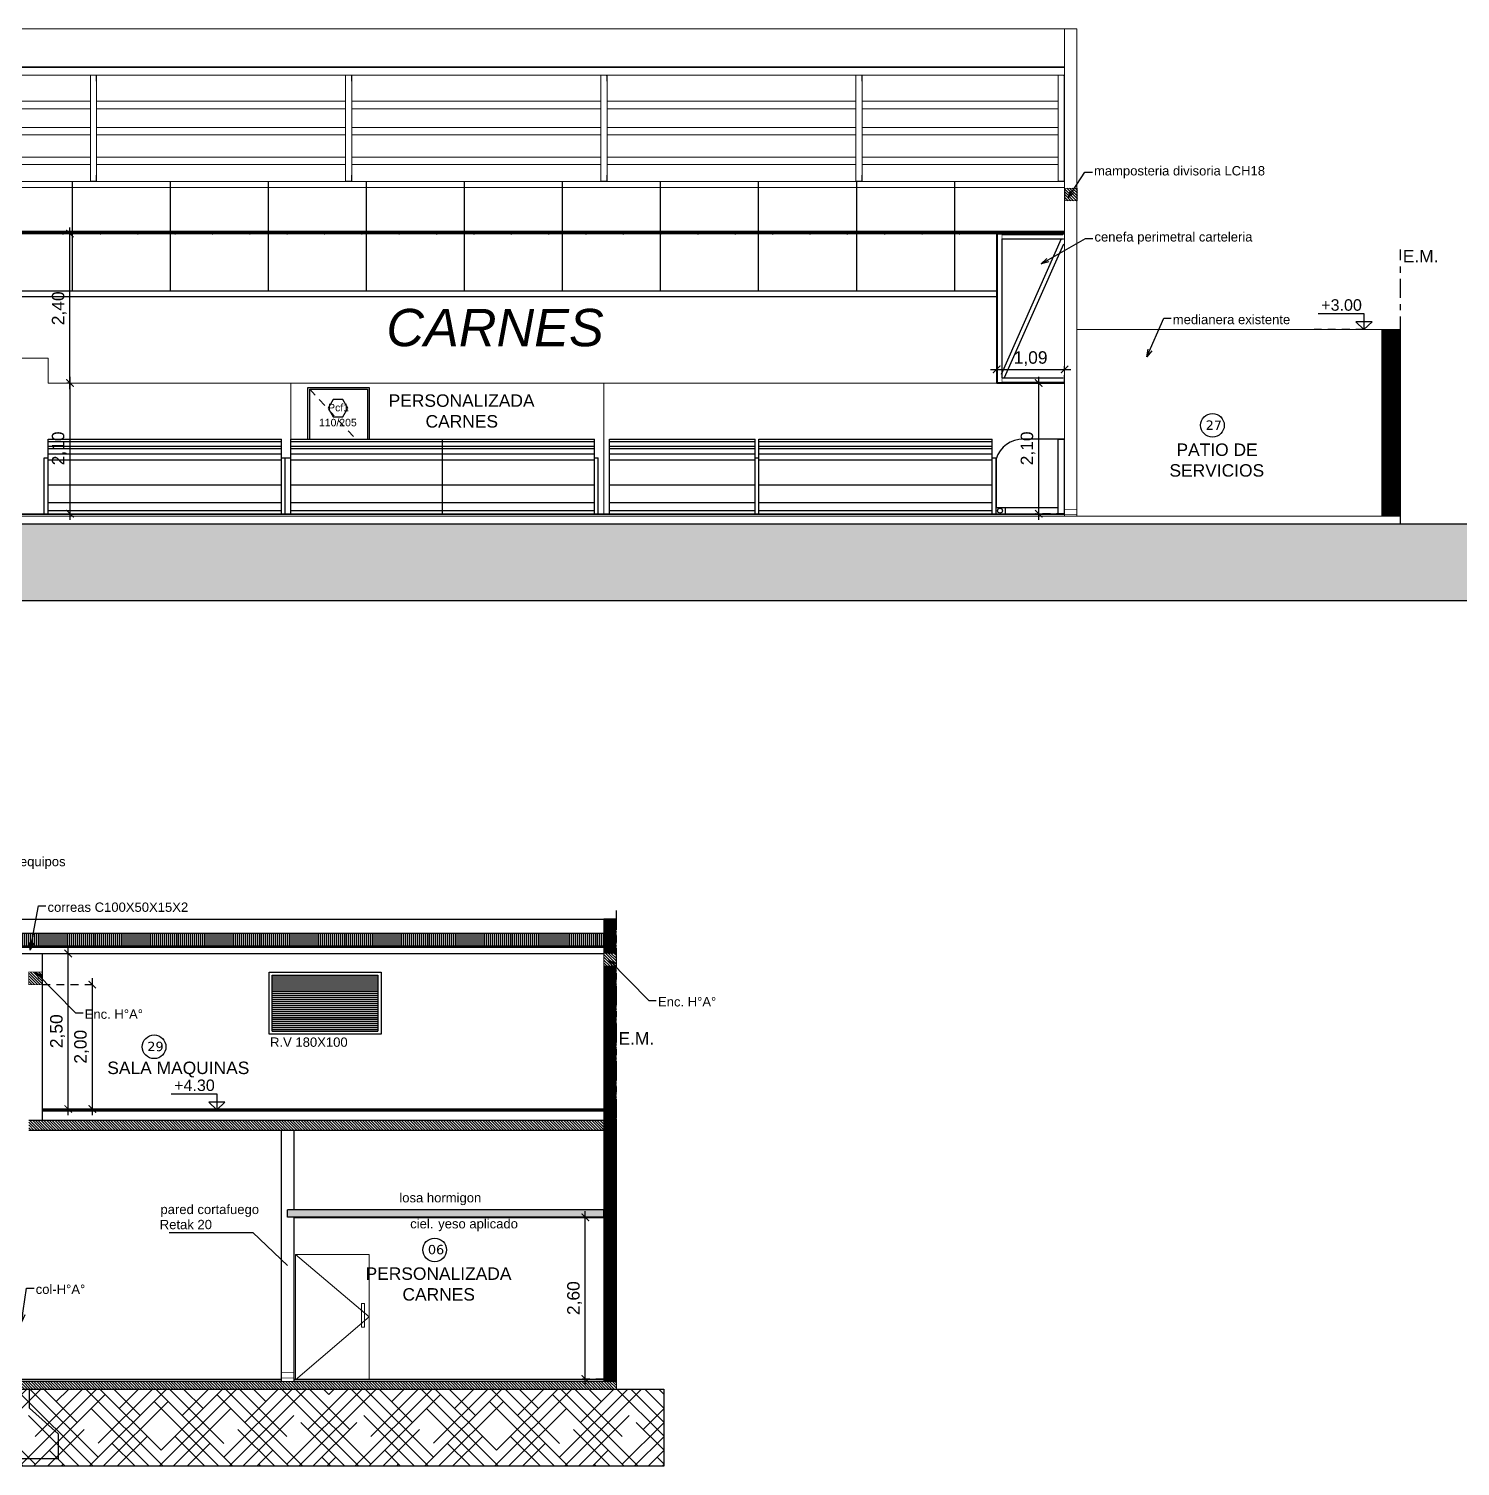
# Model space of a CAD drawing. Header units: metres. Extents: x 1093 to 1459, y -137 to 62.
# Drawn here: x 1286.58 to 1309.58, y -119.02 to -95.92 of the extents above; entities that cross this region are included whole.
import ezdxf

# ---------------------------------------------------------------- set-up
doc = ezdxf.new("R2010")
doc.units = ezdxf.units.M
doc.header["$LTSCALE"] = 0.508
doc.header["$PDMODE"] = 1
doc.header["$PDSIZE"] = -2
for name, pattern in [('ACAD_ISO10W100', [18, 12, -3, 0, -3]), ('DASHED2', [0.375, 0.25, -0.125]), ('HIDDEN', [0.375, 0.25, -0.125]), ('HIDDEN2', [0.1875, 0.125, -0.0625])]:
    doc.linetypes.add(name, pattern=pattern)
doc.layers.get('0').update_dxf_attribs({"color": 9})
doc.layers.get('Defpoints').update_dxf_attribs({"color": 9})
for name, color, linetype in [('1-EJES', 9, 'ACAD_ISO10W100'), ('2-Desig-Carp', 9, 'Continuous'), ('2-texto', 9, 'Continuous'), ('3-camara', 9, 'Continuous'), ('3-muros', 9, 'Continuous'), ('3-tabiques', 9, 'Continuous'), ('3-VISTA', 9, 'Continuous'), ('4-carpinterias', 9, 'Continuous'), ('7-artef', 9, 'Continuous'), ('7-equipamiento', 9, 'Continuous'), ('8-cotas-100', 9, 'Continuous'), ('9-Hatch', 9, 'Continuous'), ('9-Hatch existente', 9, 'Continuous'), ('arq 0.09', 9, 'Continuous'), ('arq carpinterias', 9, 'Continuous'), ('Estructura', 9, 'HIDDEN2'), ('estructura metlaica', 9, 'Continuous'), ('Iluminacion', 9, 'Continuous')]:
    doc.layers.add(name, color=color, linetype=linetype)
doc.styles.add('swiss', font='swissel.ttf')
doc.dimstyles.new('dim-100', dxfattribs={"dimtxt": 0.2, "dimasz": 0.12, "dimexe": 0.05, "dimexo": 0, "dimgap": 0.05, "dimtad": 1, "dimzin": 4, "dimtxsty": 'swiss', "dimblk": 'ARCHTICK', "dimcen": 0.5, "dimdle": 0.1, "dimclrd": 256, "dimclre": 252, "dimclrt": 256, "dimadec": 0, "dimazin": 0, "dimtfac": 1, "dimtix": 1, "dimtmove": 2, "dimatfit": 3, "dimldrblk": 'OPEN30', "dimfxl": 0.05, "dimtolj": 1, "dimtzin": 0, "dimarcsym": 0})

# ---------------------------------------------------------------- blocks, each defined once
blk = doc.blocks.new('*U233')
at = {"layer": '3-tabiques', "color": 3}
blk.add_lwpolyline([(-0.002, 0.019), (0.002, 0.019), (0.002, 0.011), (-0.002, 0.011)], close=True, dxfattribs=at)
for points in [[(0, -0.019), (0, 0.011)], [(-0.007, -0.019), (-0.007, -0.018), (-0.004, -0.018)], [(-0.007, -0.019), (0.007, -0.019)], [(0.007, -0.019), (0.007, -0.018), (0.004, -0.018)]]:
    blk.add_lwpolyline(points, dxfattribs=at)
blk = doc.blocks.new('_ARCHTICK')
at = {"color": 0, "linetype": 'ByBlock', "const_width": 0.15}
blk.add_lwpolyline([(-0.5, -0.5), (0.5, 0.5)], dxfattribs=at)
blk = doc.blocks.new('_Open30')
at = {"color": 0, "linetype": 'ByBlock', "lineweight": -2}
for p, q in [((-1, 0.27), (0, 0)), ((0, 0), (-1, -0.27)), ((0, 0), (-1, 0))]:
    blk.add_line(p, q, dxfattribs=at)
blk = doc.blocks.new('*D480')
at = {"layer": '8-cotas-100', "color": 252, "linetype": 'HIDDEN', "lineweight": -2, "transparency": 16777216}
for p, q in [((1286.804, -110.782), (1287.268, -110.782)), ((1286.804, -113.282), (1287.268, -113.282))]:
    blk.add_line(p, q, dxfattribs=at)
at = {"layer": '8-cotas-100', "lineweight": -2, "transparency": 16777216}
blk.add_line((1287.218, -113.382), (1287.218, -110.682), dxfattribs=at)
at = {"layer": 'Defpoints', "color": 0, "transparency": 16777216}
for p in [(1286.804, -110.782), (1287.218, -110.782), (1286.804, -113.282)]:
    blk.add_point(p, dxfattribs=at)
at = {"layer": '8-cotas-100', "lineweight": -2, "transparency": 16777216, "xscale": 0.12, "yscale": 0.12, "zscale": 0.12}
for p, rotation in [((1287.218, -110.782), 90), ((1287.218, -113.282), 270)]:
    blk.add_blockref('_ARCHTICK', p, dxfattribs=dict(at, rotation=rotation))
at = {"layer": '8-cotas-100', "transparency": 16777216, "insert": (1287.046, -112.032), "char_height": 0.2, "attachment_point": 5, "rotation": 90, "style": 'swiss'}
blk.add_mtext('\\A1;2,50', dxfattribs=at)
blk = doc.blocks.new('*D505')
at = {"layer": '8-cotas-100', "color": 252, "linetype": 'HIDDEN', "lineweight": -2, "transparency": 16777216}
for p, q in [((1286.802, -111.282), (1287.655, -111.282)), ((1286.804, -113.282), (1287.655, -113.282))]:
    blk.add_line(p, q, dxfattribs=at)
at = {"layer": '8-cotas-100', "lineweight": -2, "transparency": 16777216}
blk.add_line((1287.605, -111.182), (1287.605, -113.382), dxfattribs=at)
at = {"layer": 'Defpoints', "color": 0, "transparency": 16777216}
for p in [(1286.802, -111.282), (1286.804, -113.282), (1287.605, -113.282)]:
    blk.add_point(p, dxfattribs=at)
at = {"layer": '8-cotas-100', "lineweight": -2, "transparency": 16777216, "xscale": 0.12, "yscale": 0.12, "zscale": 0.12}
for p, rotation in [((1287.605, -111.282), 90), ((1287.605, -113.282), 270)]:
    blk.add_blockref('_ARCHTICK', p, dxfattribs=dict(at, rotation=rotation))
at = {"layer": '8-cotas-100', "transparency": 16777216, "insert": (1287.433, -112.282), "char_height": 0.2, "attachment_point": 5, "rotation": 90, "style": 'swiss'}
blk.add_mtext('\\A1;2,00', dxfattribs=at)
blk = doc.blocks.new('*D556')
at = {"layer": '8-cotas-100', "color": 252, "linetype": 'HIDDEN', "lineweight": -2, "transparency": 16777216}
for p, q in [((1295.824, -115.022), (1295.475, -115.022)), ((1295.824, -117.622), (1295.475, -117.622))]:
    blk.add_line(p, q, dxfattribs=at)
at = {"layer": '8-cotas-100', "lineweight": -2, "transparency": 16777216}
blk.add_line((1295.525, -117.722), (1295.525, -114.922), dxfattribs=at)
at = {"layer": 'Defpoints', "color": 0, "transparency": 16777216}
for p in [(1295.525, -115.022), (1295.824, -115.022), (1295.824, -117.622)]:
    blk.add_point(p, dxfattribs=at)
at = {"layer": '8-cotas-100', "lineweight": -2, "transparency": 16777216, "xscale": 0.12, "yscale": 0.12, "zscale": 0.12}
for p, rotation in [((1295.525, -115.022), 90), ((1295.525, -117.622), 270)]:
    blk.add_blockref('_ARCHTICK', p, dxfattribs=dict(at, rotation=rotation))
at = {"layer": '8-cotas-100', "transparency": 16777216, "insert": (1295.353, -116.322), "char_height": 0.2, "attachment_point": 5, "rotation": 90, "style": 'swiss'}
blk.add_mtext('\\A1;2,60', dxfattribs=at)
blk = doc.blocks.new('*D575')
at = {"layer": '8-cotas-100', "color": 252, "linetype": 'HIDDEN', "lineweight": -2, "transparency": 16777216}
for p, q in [((1287.246, -101.616), (1287.196, -101.616)), ((1286.894, -103.716), (1287.296, -103.716))]:
    blk.add_line(p, q, dxfattribs=at)
at = {"layer": '8-cotas-100', "lineweight": -2, "transparency": 16777216}
blk.add_line((1287.246, -101.516), (1287.246, -103.816), dxfattribs=at)
at = {"layer": 'Defpoints', "color": 0, "transparency": 16777216}
for p in [(1287.246, -101.616), (1286.894, -103.716), (1287.246, -103.716)]:
    blk.add_point(p, dxfattribs=at)
at = {"layer": '8-cotas-100', "lineweight": -2, "transparency": 16777216, "xscale": 0.12, "yscale": 0.12, "zscale": 0.12}
for p, rotation in [((1287.246, -101.616), 90), ((1287.246, -103.716), 270)]:
    blk.add_blockref('_ARCHTICK', p, dxfattribs=dict(at, rotation=rotation))
at = {"layer": '8-cotas-100', "transparency": 16777216, "insert": (1287.074, -102.666), "char_height": 0.2, "attachment_point": 5, "rotation": 90, "style": 'swiss'}
blk.add_mtext('\\A1;2,10', dxfattribs=at)
blk = doc.blocks.new('*D577')
at = {"layer": '8-cotas-100', "color": 252, "linetype": 'HIDDEN', "lineweight": -2, "transparency": 16777216}
for p, q in [((1287.246, -99.214), (1287.196, -99.214)), ((1287.246, -101.616), (1287.196, -101.616))]:
    blk.add_line(p, q, dxfattribs=at)
at = {"layer": '8-cotas-100', "lineweight": -2, "transparency": 16777216}
blk.add_line((1287.246, -101.716), (1287.246, -99.114), dxfattribs=at)
at = {"layer": 'Defpoints', "color": 0, "transparency": 16777216}
for p in [(1287.246, -99.214), (1287.246, -99.214), (1287.246, -101.616)]:
    blk.add_point(p, dxfattribs=at)
at = {"layer": '8-cotas-100', "lineweight": -2, "transparency": 16777216, "xscale": 0.12, "yscale": 0.12, "zscale": 0.12}
for p, rotation in [((1287.246, -99.214), 90), ((1287.246, -101.616), 270)]:
    blk.add_blockref('_ARCHTICK', p, dxfattribs=dict(at, rotation=rotation))
at = {"layer": '8-cotas-100', "transparency": 16777216, "insert": (1287.074, -100.415), "char_height": 0.2, "attachment_point": 5, "rotation": 90, "style": 'swiss'}
blk.add_mtext('\\A1;2,40', dxfattribs=at)
blk = doc.blocks.new('*D578')
at = {"layer": '8-cotas-100', "color": 252, "linetype": 'HIDDEN', "lineweight": -2, "transparency": 16777216}
for p, q in [((1303.224, -101.616), (1302.76, -101.616)), ((1303.224, -103.716), (1302.76, -103.716))]:
    blk.add_line(p, q, dxfattribs=at)
at = {"layer": '8-cotas-100', "lineweight": -2, "transparency": 16777216}
blk.add_line((1302.81, -103.816), (1302.81, -101.516), dxfattribs=at)
at = {"layer": 'Defpoints', "color": 0, "transparency": 16777216}
for p in [(1302.81, -101.616), (1303.224, -101.616), (1303.224, -103.716)]:
    blk.add_point(p, dxfattribs=at)
at = {"layer": '8-cotas-100', "lineweight": -2, "transparency": 16777216, "xscale": 0.12, "yscale": 0.12, "zscale": 0.12}
for p, rotation in [((1302.81, -101.616), 90), ((1302.81, -103.716), 270)]:
    blk.add_blockref('_ARCHTICK', p, dxfattribs=dict(at, rotation=rotation))
at = {"layer": '8-cotas-100', "transparency": 16777216, "insert": (1302.638, -102.666), "char_height": 0.2, "attachment_point": 5, "rotation": 90, "style": 'swiss'}
blk.add_mtext('\\A1;2,10', dxfattribs=at)
blk = doc.blocks.new('*D579')
at = {"layer": '8-cotas-100', "lineweight": -2, "transparency": 16777216}
blk.add_line((1302.035, -101.396), (1303.324, -101.396), dxfattribs=at)
at = {"layer": '8-cotas-100', "color": 252, "linetype": 'HIDDEN', "lineweight": -2, "transparency": 16777216}
for p, q in [((1302.135, -101.616), (1302.135, -101.346)), ((1303.224, -101.616), (1303.224, -101.346))]:
    blk.add_line(p, q, dxfattribs=at)
at = {"layer": 'Defpoints', "color": 0, "transparency": 16777216}
for p in [(1303.224, -101.396), (1302.135, -101.616), (1303.224, -101.616)]:
    blk.add_point(p, dxfattribs=at)
at = {"layer": '8-cotas-100', "lineweight": -2, "transparency": 16777216, "xscale": 0.12, "yscale": 0.12, "zscale": 0.12, "rotation": 180}
blk.add_blockref('_ARCHTICK', (1302.135, -101.396), dxfattribs=at)
at = {"layer": '8-cotas-100', "lineweight": -2, "transparency": 16777216, "xscale": 0.12, "yscale": 0.12, "zscale": 0.12}
blk.add_blockref('_ARCHTICK', (1303.224, -101.396), dxfattribs=at)
at = {"layer": '8-cotas-100', "transparency": 16777216, "insert": (1302.679, -101.224), "char_height": 0.2, "attachment_point": 5, "style": 'swiss'}
blk.add_mtext('\\A1;1,09', dxfattribs=at)

msp = doc.modelspace()

# ---------------------------------------------------------------- hatches: boundary and pattern name
at = {"layer": '9-Hatch', "linetype": 'Continuous', "lineweight": 0}
h = msp.add_hatch(dxfattribs=at)
h.set_pattern_fill('ANSI31', color=256, scale=0.01, angle=-90)
h.set_pattern_definition([(315, (37.43307, -41.896056), (0.0224506403, 0.0224506403), [])])
h.paths.add_polyline_path([(1303.43, -98.486), (1303.232, -98.486), (1303.232, -98.686), (1303.43, -98.686)])
at = {"layer": '9-Hatch'}
h = msp.add_hatch(dxfattribs=at)
h.set_pattern_fill('HOUND', color=256, scale=0.1, angle=45)
h.set_pattern_definition([(45, (92.53986, -43.1734), (0.336759605, 0.561266008), [2.54, -1.27]), (135, (92.53986, -43.1734), (0.336759605, -0.561266008), [2.54, -1.27])])
h.paths.add_polyline_path([(1312.952, -105.118), (1312.952, -103.876), (1255.835, -103.876), (1255.835, -105.118)])
h = msp.add_hatch(dxfattribs=at)
h.set_pattern_fill('ANSI31', color=256, scale=0.01, angle=45)
h.set_pattern_definition([(90, (1290.643613, -110.66158), (-0.03175, 0), [])])
h.paths.add_polyline_path([(1295.824, -110.463), (1282.208, -110.463), (1282.208, -110.662), (1295.824, -110.662)])
at = {"layer": '9-Hatch', "linetype": 'Continuous', "lineweight": 0}
h = msp.add_hatch(dxfattribs=at)
h.set_pattern_fill('ANSI31', color=256, scale=0.01, angle=-90)
h.set_pattern_definition([(315, (30.02679, -54.191914), (0.0224506403, 0.0224506403), [])])
h.paths.add_polyline_path([(1296.024, -110.782), (1295.825, -110.782), (1295.825, -110.982), (1296.024, -110.982)])
h = msp.add_hatch(dxfattribs=at)
h.set_pattern_fill('ANSI31', color=256, scale=0.01, angle=-90)
h.set_pattern_definition([(315, (20.786795, -54.491914), (0.0224506403, 0.0224506403), [])])
h.paths.add_polyline_path([(1286.802, -111.082), (1286.585, -111.082), (1286.585, -111.282), (1286.802, -111.282)])
at = {"layer": '9-Hatch'}
h = msp.add_hatch(dxfattribs=at)
h.set_pattern_fill('LINE', color=256, scale=0.01)
h.set_pattern_definition([(0, (1292.193608, -112.031563), (0, 0.03175), [])])
h.paths.add_polyline_path([(1292.194, -111.132), (1290.494, -111.132), (1290.494, -112.032), (1292.194, -112.032)])
h = msp.add_hatch(dxfattribs=at)
h.set_pattern_fill('ANSI31', color=256, scale=0.01, angle=-90)
h.paths.add_polyline_path([(1295.824, -113.462), (1286.584, -113.462), (1286.584, -113.622), (1295.824, -113.622)])
h.paths.add_polyline_path([(1283.408, -113.462), (1258.774, -113.462), (1258.774, -113.622), (1283.408, -113.622)])
h = msp.add_hatch(dxfattribs=at)
h.set_pattern_fill('AR-CONC', color=256, scale=0.001)
h.set_pattern_definition([(50, (259.04846, 0), (0.18218467, -0.015939086), [0.01905, -0.20955]), (355, (259.04846, 0), (-0.03524342, 0.191056845), [0.01524, -0.167640584]), (100.451445, (259.06364, -0.00133), (0.146941247, 0.175117752), [0.01619001, -0.178090245]), (46.1842, (259.04846, 0.0508), (0.27107904, -0.04204233), [0.028575, -0.314325]), (96.635558, (259.07104, 0.0473), (0.237404134, 0.247426125), [0.02428502, -0.26713561]), (351.18415, (259.04846, 0.0508), (0.237404134, 0.247426125), [0.02285997, -0.25145973]), (21, (259.07386, 0.0381), (0.151614391, -0.102265198), [0.01905, -0.20955]), (326, (259.07386, 0.0381), (0.06180203, 0.184187966), [0.01524, -0.16764]), (71.451445, (259.08649, 0.02958), (0.21341642, 0.08192277), [0.01619001, -0.178089938]), (37.5, (259.048455, 0), (0.0030886033, 0.084555039), [0, -0.165608, 0, -0.17018, 0, -0.168275]), (7.5, (259.048455, 0), (0.0668196625, 0.100180575), [0, -0.097028, 0, -0.161798, 0, -0.064135]), (327.5, (258.99181, 0), (0.135590595, -0.005728744), [0, -0.0635, 0, -0.19812, 0, -0.26289]), (317.5, (258.96641, 0), (0.148129181, 0.025426491), [0, -0.08255, 0, -0.131572, 0, -0.18669])])
h.paths.add_polyline_path([(1295.824, -114.902), (1290.743, -114.902), (1290.743, -115.022), (1295.824, -115.022)])
h = msp.add_hatch(dxfattribs=at)
h.set_pattern_fill('HOUND', color=256, scale=0.1, angle=45)
h.set_pattern_definition([(45, (92.53986, -43.3334), (0.336759605, 0.561266008), [2.54, -1.27]), (135, (92.53986, -43.3334), (0.336759605, -0.561266008), [2.54, -1.27])])
h.paths.add_polyline_path([(1296.787, -119.023), (1296.787, -117.782), (1255.715, -117.782), (1255.715, -119.023)])
h = msp.add_hatch(dxfattribs=at)
h.set_pattern_fill('ANSI31', color=256, scale=0.01, angle=-90)
h.paths.add_polyline_path([(1296.024, -117.662), (1258.574, -117.662), (1258.574, -117.782), (1296.024, -117.782)])
h = msp.add_hatch(dxfattribs=at)
h.set_pattern_fill('ANGLE', color=256)
h.set_pattern_definition([(0, (0, 0), (0, 6.985), [5.08, -1.905]), (90, (0, 0), (-6.985, 4e-16), [5.08, -1.905])])
h.paths.add_polyline_path([(1290.642, -117.632), (1283.408, -117.632), (1283.408, -117.662), (1290.642, -117.662)])
at = {"layer": '9-Hatch existente', "linetype": 'Continuous', "lineweight": 0}
h = msp.add_hatch(dxfattribs=at)
h.set_pattern_fill('ANSI31', color=256, scale=0.005, angle=-90)
h.set_pattern_definition([(315, (200.439548, -41.082027), (0.01122532015, 0.01122532015), [])])
h.paths.add_polyline_path([(1308.624, -100.756), (1308.324, -100.756), (1308.324, -103.756), (1308.624, -103.756)])
h = msp.add_hatch(dxfattribs=at)
h.set_pattern_fill('ANSI31', color=256, scale=0.005, angle=-90)
h.set_pattern_definition([(315, (92.539863, -43.333397), (0.01122532015, 0.01122532015), [])])
h.paths.add_polyline_path([(1295.824, -110.782), (1296.024, -110.782), (1296.024, -110.232), (1295.824, -110.232)])
h.paths.add_polyline_path([(1296.024, -110.982), (1295.824, -110.982), (1295.824, -117.662), (1296.024, -117.662)])

# ---------------------------------------------------------------- linework, layer by layer
at = {"layer": '1-EJES', "linetype": 'ACAD_ISO10W100', "ltscale": 0.05}
for p, q in [((1308.624, -103.876), (1308.624, -99.468)), ((1296.024, -116.447), (1296.024, -110.043))]:
    msp.add_line(p, q, dxfattribs=at)
at = {"layer": '2-texto'}
for p, q in [((1308.164, -100.633), (1307.903, -100.633)), ((1289.736, -113.172), (1289.475, -113.172))]:
    msp.add_line(p, q, dxfattribs=at)
at = {"layer": '2-texto', "linetype": 'HIDDEN'}
msp.add_line((1308.033, -100.756), (1307.233, -100.756), dxfattribs=at)
at = {"layer": '2-texto'}
for points in [[(1307.3, -100.501), (1308.033, -100.501), (1308.033, -100.756)], [(1308.033, -100.756), (1307.903, -100.633)], [(1308.033, -100.756), (1308.164, -100.633)], [(1288.872, -113.04), (1289.605, -113.04), (1289.605, -113.295)], [(1289.605, -113.295), (1289.475, -113.172)], [(1289.605, -113.295), (1289.736, -113.172)]]:
    msp.add_lwpolyline(points, dxfattribs=at)
at = {"layer": '2-texto', "flags": 128}
msp.add_lwpolyline([(1288.839, -115.269), (1290.185, -115.269), (1290.739, -115.799)], dxfattribs=at)
at = {"layer": '2-texto'}
for centre in [(1305.6, -102.295), (1288.598, -112.283), (1293.105, -115.547)]:
    msp.add_circle(centre, 0.19, dxfattribs=at)
at = {"layer": '3-camara', "lineweight": 0}
for points in [[(1290.868, -117.622), (1290.868, -115.622), (1292.052, -115.622), (1292.052, -117.622)], [(1290.868, -115.622), (1292.052, -116.622), (1290.868, -117.632)], [(1291.93, -116.406), (1291.93, -116.786), (1291.979, -116.786), (1291.979, -116.406), (1291.93, -116.406)]]:
    msp.add_lwpolyline(points, dxfattribs=at)
at = {"layer": '3-muros', "lineweight": 0}
for p, q in [((1303.224, -95.922), (1303.224, -103.756)), ((1303.224, -95.922), (1303.424, -95.922)), ((1303.424, -95.922), (1303.424, -103.756)), ((1308.324, -103.756), (1308.324, -100.756)), ((1308.624, -100.756), (1308.324, -100.756)), ((1308.624, -103.876), (1308.624, -100.756)), ((1295.824, -110.232), (1295.824, -117.662)), ((1295.824, -117.622), (1295.824, -113.622)), ((1296.024, -113.447), (1296.024, -117.782))]:
    msp.add_line(p, q, dxfattribs=at)
at = {"layer": '3-muros', "linetype": 'Continuous', "lineweight": 0}
for p, q in [((1286.894, -101.216), (1267.034, -101.216)), ((1286.894, -101.216), (1286.894, -101.616)), ((1286.894, -101.616), (1303.224, -101.616)), ((1303.224, -103.716), (1258.574, -103.716)), ((1303.224, -103.726), (1258.574, -103.726)), ((1295.824, -115.022), (1290.842, -115.022)), ((1290.642, -117.622), (1282.208, -117.622)), ((1290.642, -117.632), (1282.208, -117.632)), ((1295.824, -117.622), (1290.842, -117.622)), ((1295.824, -117.632), (1290.842, -117.632))]:
    msp.add_line(p, q, dxfattribs=at)
at = {"layer": '3-muros'}
for p, q in [((1296.024, -110.232), (1295.824, -110.232)), ((1286.804, -113.462), (1286.804, -110.782)), ((1290.642, -113.622), (1290.642, -117.662)), ((1290.842, -113.622), (1290.842, -114.902)), ((1290.842, -115.022), (1290.842, -117.662))]:
    msp.add_line(p, q, dxfattribs=at)
at = {"layer": '3-muros', "lineweight": 0, "const_width": 0.01, "flags": 128}
for points in [[(1303.224, -103.716), (1303.224, -103.646), (1303.424, -103.646), (1303.424, -103.73), (1303.224, -103.73), (1303.224, -103.646)], [(1290.642, -117.591), (1290.642, -117.521), (1290.842, -117.521), (1290.842, -117.605), (1290.642, -117.605), (1290.642, -117.521)]]:
    msp.add_lwpolyline(points, dxfattribs=at)
at = {"layer": '3-muros'}
for points in [[(1255.835, -103.876), (1312.952, -103.876), (1312.952, -105.118), (1255.835, -105.118)], [(1255.715, -117.782), (1296.787, -117.782), (1296.787, -119.023), (1255.715, -119.023)]]:
    msp.add_lwpolyline(points, close=True, dxfattribs=at)
at = {"layer": '3-muros', "lineweight": 0}
for p in [(1287.274, -109.746), (1302.174, -109.881), (1302.174, -109.881), (1302.174, -109.881), (1302.174, -110.006), (1304.985, -110.006), (1304.985, -110.006), (1302.174, -110.381), (1302.174, -110.381), (1302.174, -110.381), (1302.174, -110.631), (1304.985, -110.631), (1304.985, -110.631), (1302.174, -110.881), (1302.174, -110.881), (1302.174, -110.881), (1302.174, -111.256), (1304.985, -111.256), (1304.985, -111.256), (1302.174, -111.381), (1302.174, -111.381), (1302.174, -111.381)]:
    msp.add_point(p, dxfattribs=at)
at = {"layer": '3-tabiques'}
for p, q in [((1262.974, -99.177), (1303.224, -99.177)), ((1262.974, -99.199), (1303.224, -99.199)), ((1262.974, -99.214), (1303.224, -99.214)), ((1302.135, -99.216), (1303.224, -99.216)), ((1302.135, -101.616), (1302.135, -99.216)), ((1302.135, -101.616), (1303.224, -101.616)), ((1303.124, -103.716), (1303.124, -102.516)), ((1303.224, -102.516), (1303.124, -102.516)), ((1303.124, -103.716), (1303.124, -102.516)), ((1303.124, -102.516), (1303.224, -102.516)), ((1303.224, -103.716), (1303.224, -102.516)), ((1303.224, -103.716), (1303.224, -102.516))]:
    msp.add_line(p, q, dxfattribs=at)
at = {"layer": '3-tabiques', "const_width": 0.01}
for points in [[(1302.218, -99.257), (1302.218, -99.229), (1302.148, -99.229), (1302.148, -99.257)], [(1302.246, -99.229), (1302.218, -99.229), (1302.218, -99.299), (1302.246, -99.299)], [(1303.196, -99.299), (1303.224, -99.299), (1303.224, -99.229), (1303.196, -99.229)], [(1302.148, -101.575), (1302.148, -101.603), (1302.218, -101.603), (1302.218, -101.575)], [(1302.246, -101.533), (1302.218, -101.533), (1302.218, -101.603), (1302.246, -101.603)], [(1303.196, -101.603), (1303.224, -101.603), (1303.224, -101.533), (1303.196, -101.533)]]:
    msp.add_lwpolyline(points, dxfattribs=at)
at = {"layer": '3-VISTA', "linetype": 'Continuous', "lineweight": 0}
for p, q in [((1303.224, -95.922), (1258.874, -95.922)), ((1308.324, -100.756), (1303.424, -100.756)), ((1290.793, -102.516), (1290.793, -101.616)), ((1290.793, -103.716), (1290.793, -101.616)), ((1295.824, -101.616), (1295.824, -103.716))]:
    msp.add_line(p, q, dxfattribs=at)
at = {"layer": '3-VISTA'}
for p, q in [((1302.148, -101.603), (1302.148, -99.229)), ((1303.171, -99.299), (1302.204, -101.479)), ((1302.218, -99.229), (1303.196, -99.229)), ((1302.218, -99.299), (1303.21, -99.299)), ((1302.218, -99.299), (1302.218, -101.533)), ((1303.21, -99.385), (1302.256, -101.533)), ((1302.218, -101.533), (1303.196, -101.533)), ((1302.218, -101.603), (1303.21, -101.603)), ((1282.208, -110.232), (1295.824, -110.232)), ((1286.594, -118.092), (1286.594, -117.782)), ((1286.594, -118.092), (1287.057, -118.502)), ((1287.057, -118.502), (1287.057, -118.902)), ((1287.057, -118.902), (1285.932, -118.902))]:
    msp.add_line(p, q, dxfattribs=at)
at = {"layer": '4-carpinterias', "linetype": 'Continuous', "lineweight": 0}
for p, q in [((1258.874, -96.537), (1303.224, -96.537)), ((1258.874, -96.547), (1303.224, -96.547))]:
    msp.add_line(p, q, dxfattribs=at)
at = {"layer": '4-carpinterias', "linetype": 'DASHED2'}
msp.add_line((1291.098, -101.716), (1291.84, -102.516), dxfattribs=at)
at = {"layer": '4-carpinterias'}
for p, q in [((1295.824, -110.463), (1282.208, -110.463)), ((1282.206, -110.782), (1295.824, -110.782)), ((1282.208, -110.662), (1295.824, -110.662)), ((1282.208, -110.682), (1295.824, -110.682))]:
    msp.add_line(p, q, dxfattribs=at)
at = {"layer": '4-carpinterias', "linetype": 'Continuous'}
for q in [(1290.842, -115.032), (1293.82, -115.032)]:
    msp.add_line((1295.824, -115.032), q, dxfattribs=at)
at = {"layer": '4-carpinterias'}
msp.add_lwpolyline([(1291.068, -102.516), (1291.068, -101.686), (1292.052, -101.686), (1292.052, -102.516)], dxfattribs=at)
at = {"layer": '4-carpinterias', "flags": 128}
for points in [[(1290.444, -111.082), (1292.244, -111.082), (1292.244, -112.082), (1290.444, -112.082)], [(1290.494, -111.132), (1292.194, -111.132), (1292.194, -112.032), (1290.494, -112.032)]]:
    msp.add_lwpolyline(points, close=True, dxfattribs=at)
at = {"layer": '7-artef'}
for p, q in [((1286.894, -103.716), (1286.894, -102.516)), ((1286.894, -102.516), (1290.644, -102.516)), ((1286.894, -102.556), (1290.644, -102.556)), ((1290.644, -103.716), (1290.644, -102.516)), ((1290.793, -103.716), (1290.793, -102.516)), ((1290.793, -102.516), (1293.233, -102.516)), ((1290.793, -102.556), (1293.233, -102.556)), ((1293.233, -103.716), (1293.233, -102.516)), ((1293.233, -103.716), (1293.233, -102.516)), ((1293.233, -102.516), (1295.673, -102.516)), ((1293.233, -102.556), (1295.673, -102.556)), ((1295.673, -103.716), (1295.673, -102.516)), ((1295.914, -103.716), (1295.914, -102.516)), ((1295.914, -103.716), (1295.914, -102.516)), ((1295.914, -102.516), (1298.254, -102.516)), ((1295.914, -102.556), (1298.254, -102.556)), ((1298.254, -103.716), (1298.254, -102.516)), ((1298.314, -103.716), (1298.314, -102.516)), ((1298.314, -102.516), (1302.064, -102.516)), ((1298.314, -102.556), (1302.064, -102.556)), ((1302.064, -103.716), (1302.064, -102.516)), ((1286.894, -102.629), (1290.644, -102.629)), ((1286.894, -102.669), (1290.644, -102.669)), ((1286.894, -102.755), (1290.644, -102.755)), ((1290.793, -102.629), (1293.233, -102.629)), ((1290.793, -102.669), (1293.233, -102.669)), ((1290.793, -102.755), (1293.233, -102.755)), ((1293.233, -102.629), (1295.673, -102.629)), ((1293.233, -102.669), (1295.673, -102.669)), ((1293.233, -102.755), (1295.673, -102.755)), ((1295.914, -102.629), (1298.254, -102.629)), ((1295.914, -102.669), (1298.254, -102.669)), ((1295.914, -102.755), (1298.254, -102.755)), ((1298.314, -102.629), (1302.064, -102.629)), ((1298.314, -102.669), (1302.064, -102.669)), ((1298.314, -102.755), (1302.064, -102.755)), ((1286.834, -103.716), (1286.834, -102.816)), ((1286.834, -102.816), (1286.894, -102.816)), ((1286.894, -102.85), (1290.644, -102.85)), ((1290.644, -102.816), (1290.704, -102.816)), ((1290.704, -103.716), (1290.704, -102.816)), ((1290.704, -103.716), (1290.704, -102.816)), ((1290.704, -102.816), (1290.793, -102.816)), ((1290.793, -102.85), (1293.233, -102.85)), ((1293.233, -102.85), (1295.673, -102.85)), ((1295.673, -102.816), (1295.733, -102.816)), ((1295.733, -103.716), (1295.733, -102.816)), ((1295.733, -103.716), (1295.733, -102.816)), ((1295.914, -102.85), (1298.254, -102.85)), ((1298.254, -103.716), (1298.254, -102.816)), ((1298.254, -102.816), (1298.314, -102.816)), ((1298.314, -102.85), (1302.064, -102.85)), ((1302.064, -102.816), (1302.124, -102.816)), ((1302.124, -103.716), (1302.124, -102.816)), ((1302.124, -103.716), (1302.124, -102.816)), ((1286.894, -103.251), (1290.644, -103.251)), ((1290.793, -103.251), (1293.233, -103.251)), ((1293.233, -103.251), (1295.673, -103.251)), ((1295.914, -103.251), (1298.254, -103.251)), ((1298.314, -103.251), (1302.064, -103.251)), ((1286.894, -103.535), (1290.644, -103.535)), ((1286.894, -103.662), (1290.644, -103.662)), ((1290.793, -103.535), (1293.233, -103.535)), ((1290.793, -103.662), (1293.233, -103.662)), ((1293.233, -103.535), (1295.673, -103.535)), ((1293.233, -103.662), (1295.673, -103.662)), ((1295.914, -103.535), (1298.254, -103.535)), ((1295.914, -103.662), (1298.254, -103.662)), ((1298.314, -103.535), (1302.064, -103.535)), ((1298.314, -103.662), (1302.064, -103.662))]:
    msp.add_line(p, q, dxfattribs=at)
at = {"layer": '7-equipamiento'}
for p, q in [((1302.124, -103.616), (1303.124, -103.616)), ((1302.277, -103.723), (1302.277, -103.623))]:
    msp.add_line(p, q, dxfattribs=at)
msp.add_lwpolyline([(1303.124, -102.516), (1303.124, -102.516), (1302.561, -102.516, 0.323665), (1302.124, -102.832), (1302.124, -103.616)], format="xyb", dxfattribs=at)
msp.add_circle((1302.187, -103.668), 0.0395, dxfattribs=at)
at = {"layer": 'arq 0.09'}
msp.add_lwpolyline([(1291.098, -102.516), (1291.098, -101.716), (1292.026, -101.716), (1292.026, -102.516)], dxfattribs=at)
at = {"layer": 'arq carpinterias'}
msp.add_lwpolyline([(1291.712, -102.02), (1291.632, -101.881), (1291.473, -101.881), (1291.393, -102.02), (1291.473, -102.158), (1291.632, -102.158)], close=True, dxfattribs=at)
at = {"layer": 'Estructura', "linetype": 'Continuous', "lineweight": 0}
for p, q in [((1308.624, -103.756), (1258.574, -103.756)), ((1296.024, -117.662), (1258.574, -117.662))]:
    msp.add_line(p, q, dxfattribs=at)
at = {"layer": 'Estructura', "linetype": 'Continuous'}
for p, q in [((1286.804, -113.282), (1295.824, -113.282)), ((1286.804, -113.3), (1295.824, -113.3)), ((1286.804, -113.312), (1295.824, -113.312)), ((1286.584, -113.462), (1295.824, -113.462)), ((1286.584, -113.622), (1295.824, -113.622)), ((1295.824, -114.902), (1290.743, -114.902)), ((1290.743, -115.022), (1290.743, -114.902)), ((1295.824, -115.022), (1290.743, -115.022)), ((1295.824, -115.022), (1295.824, -114.902))]:
    msp.add_line(p, q, dxfattribs=at)
at = {"layer": 'Estructura', "linetype": 'Continuous', "lineweight": 0, "const_width": 0.01}
for points in [[(1303.23, -98.686), (1303.43, -98.686), (1303.43, -98.486), (1303.23, -98.486)], [(1295.824, -110.982), (1296.024, -110.982), (1296.024, -110.782), (1295.824, -110.782)], [(1286.584, -111.282), (1286.802, -111.282), (1286.802, -111.082), (1286.584, -111.082)]]:
    msp.add_lwpolyline(points, close=True, dxfattribs=at)
at = {"layer": 'estructura metlaica', "linetype": 'Continuous', "lineweight": 0}
for p, q in [((1258.874, -96.667), (1303.224, -96.667)), ((1283.574, -97.087), (1287.574, -97.087)), ((1283.574, -97.207), (1287.574, -97.207)), ((1287.674, -97.087), (1291.674, -97.087)), ((1287.674, -97.207), (1291.674, -97.207)), ((1291.774, -97.087), (1295.774, -97.087)), ((1291.774, -97.207), (1295.774, -97.207)), ((1295.874, -97.087), (1299.874, -97.087)), ((1295.874, -97.207), (1299.874, -97.207)), ((1299.974, -97.087), (1303.12, -97.087)), ((1299.974, -97.207), (1303.12, -97.207)), ((1303.22, -97.087), (1303.224, -97.087)), ((1303.22, -97.207), (1303.224, -97.207)), ((1283.574, -97.508), (1287.574, -97.508)), ((1283.574, -97.628), (1287.574, -97.628)), ((1287.674, -97.508), (1291.674, -97.508)), ((1287.674, -97.628), (1291.674, -97.628)), ((1291.774, -97.508), (1295.774, -97.508)), ((1291.774, -97.628), (1295.774, -97.628)), ((1295.874, -97.508), (1299.874, -97.508)), ((1295.874, -97.628), (1299.874, -97.628)), ((1299.974, -97.508), (1303.12, -97.508)), ((1299.974, -97.628), (1303.12, -97.628)), ((1303.22, -97.508), (1303.224, -97.508)), ((1303.22, -97.628), (1303.224, -97.628)), ((1283.574, -97.986), (1287.574, -97.986)), ((1283.574, -98.106), (1287.574, -98.106)), ((1287.674, -97.986), (1291.674, -97.986)), ((1287.674, -98.106), (1291.674, -98.106)), ((1291.774, -97.986), (1295.774, -97.986)), ((1291.774, -98.106), (1295.774, -98.106)), ((1295.874, -97.986), (1299.874, -97.986)), ((1295.874, -98.106), (1299.874, -98.106)), ((1299.974, -97.986), (1303.12, -97.986)), ((1299.974, -98.106), (1303.12, -98.106)), ((1303.22, -97.986), (1303.224, -97.986)), ((1303.22, -98.106), (1303.224, -98.106))]:
    msp.add_line(p, q, dxfattribs=at)
at = {"layer": 'estructura metlaica', "lineweight": 0}
for p, q in [((1287.574, -96.667), (1287.574, -98.376)), ((1287.674, -96.667), (1287.574, -96.667)), ((1287.674, -98.376), (1287.674, -96.667)), ((1291.674, -96.667), (1291.674, -98.376)), ((1291.774, -96.667), (1291.674, -96.667)), ((1291.774, -96.667), (1291.674, -96.667)), ((1291.774, -98.376), (1291.774, -96.667)), ((1295.774, -96.667), (1295.774, -98.376)), ((1295.874, -96.667), (1295.774, -96.667)), ((1295.874, -96.667), (1295.774, -96.667)), ((1295.874, -98.376), (1295.874, -96.667)), ((1299.874, -96.667), (1299.874, -98.376)), ((1299.974, -96.667), (1299.874, -96.667)), ((1299.974, -96.667), (1299.874, -96.667)), ((1299.974, -98.376), (1299.974, -96.667)), ((1303.12, -96.667), (1303.12, -98.376)), ((1303.22, -96.667), (1303.12, -96.667)), ((1303.22, -96.667), (1303.12, -96.667)), ((1303.22, -98.376), (1303.22, -96.667)), ((1258.874, -98.376), (1303.224, -98.376)), ((1287.574, -98.376), (1287.674, -98.376)), ((1291.674, -98.376), (1291.774, -98.376)), ((1291.674, -98.376), (1291.774, -98.376)), ((1295.774, -98.376), (1295.874, -98.376)), ((1295.774, -98.376), (1295.874, -98.376)), ((1299.874, -98.376), (1299.974, -98.376)), ((1299.874, -98.376), (1299.974, -98.376)), ((1303.12, -98.376), (1303.22, -98.376)), ((1303.12, -98.376), (1303.22, -98.376)), ((1258.874, -98.476), (1303.224, -98.476))]:
    msp.add_line(p, q, dxfattribs=at)
at = {"layer": 'estructura metlaica', "lineweight": 0, "flags": 128}
for points in [[(1287.574, -96.667), (1287.674, -96.667), (1287.674, -96.767), (1287.669, -96.767), (1287.669, -96.678, 0.348209), (1287.665, -96.671), (1287.574, -96.671), (1287.574, -96.667)], [(1291.674, -96.667), (1291.774, -96.667), (1291.774, -96.767), (1291.769, -96.767), (1291.769, -96.678, 0.348209), (1291.765, -96.671), (1291.674, -96.671), (1291.674, -96.667)], [(1295.774, -96.667), (1295.874, -96.667), (1295.874, -96.767), (1295.869, -96.767), (1295.869, -96.678, 0.348209), (1295.865, -96.671), (1295.774, -96.671), (1295.774, -96.667)], [(1299.874, -96.667), (1299.974, -96.667), (1299.974, -96.767), (1299.969, -96.767), (1299.969, -96.678, 0.348209), (1299.965, -96.671), (1299.874, -96.671), (1299.874, -96.667)], [(1303.12, -96.667), (1303.22, -96.667), (1303.22, -96.767), (1303.216, -96.767), (1303.216, -96.678, 0.348209), (1303.212, -96.671), (1303.12, -96.671), (1303.12, -96.667)], [(1287.574, -98.376), (1287.674, -98.376), (1287.674, -98.276), (1287.669, -98.276), (1287.669, -98.365, -0.348209), (1287.665, -98.372), (1287.574, -98.372), (1287.574, -98.376)], [(1291.674, -98.376), (1291.774, -98.376), (1291.774, -98.276), (1291.769, -98.276), (1291.769, -98.365, -0.348209), (1291.765, -98.372), (1291.674, -98.372), (1291.674, -98.376)], [(1295.774, -98.376), (1295.874, -98.376), (1295.874, -98.276), (1295.869, -98.276), (1295.869, -98.365, -0.348209), (1295.865, -98.372), (1295.774, -98.372), (1295.774, -98.376)], [(1299.874, -98.376), (1299.974, -98.376), (1299.974, -98.276), (1299.969, -98.276), (1299.969, -98.365, -0.348209), (1299.965, -98.372), (1299.874, -98.372), (1299.874, -98.376)], [(1303.12, -98.376), (1303.22, -98.376), (1303.22, -98.276), (1303.216, -98.276), (1303.216, -98.365, -0.348209), (1303.212, -98.372), (1303.12, -98.372), (1303.12, -98.376)]]:
    msp.add_lwpolyline(points, format="xyb", dxfattribs=at)
at = {"layer": 'Iluminacion'}
for points in [[(1287.285, -100.142), (1287.285, -98.376)], [(1288.86, -100.142), (1288.86, -98.376)], [(1290.435, -100.142), (1290.435, -98.376)], [(1292.01, -100.142), (1292.01, -98.376)], [(1293.585, -100.142), (1293.585, -98.376)], [(1295.16, -100.142), (1295.16, -98.376)], [(1296.735, -100.142), (1296.735, -98.376)], [(1298.31, -100.142), (1298.31, -98.376)], [(1299.885, -100.142), (1299.885, -98.376)], [(1301.46, -100.142), (1301.46, -98.376)], [(1302.135, -100.142), (1263.352, -100.142)], [(1302.135, -100.232), (1263.352, -100.232)]]:
    msp.add_lwpolyline(points, dxfattribs=at)

# ---------------------------------------------------------------- block references
at = {"layer": '3-tabiques', "linetype": 'ByBlock', "lineweight": -2}
for p in [(1287.136, -99.197), (1287.736, -99.197), (1288.336, -99.197), (1288.936, -99.197), (1289.536, -99.197), (1290.136, -99.197), (1290.736, -99.197), (1291.336, -99.197), (1291.936, -99.197), (1292.536, -99.197), (1293.136, -99.197), (1293.736, -99.197), (1294.336, -99.197), (1294.936, -99.197), (1295.536, -99.197), (1296.136, -99.197), (1296.736, -99.197), (1297.336, -99.197), (1297.936, -99.197), (1298.536, -99.197), (1299.136, -99.197), (1299.736, -99.197), (1300.336, -99.197), (1300.936, -99.197), (1301.536, -99.197), (1302.136, -99.197), (1302.736, -99.197)]:
    msp.add_blockref('*U233', p, dxfattribs=at)

# ---------------------------------------------------------------- texts
at = {"layer": '2-Desig-Carp', "char_height": 0.12, "width": 5.11385, "attachment_point": 3, "style": 'swiss'}
for s, insert in [('Pcf1', (1291.729, -101.95)), ('{\\fArial|b0|i0|c0|p34;110/205}', (1291.853, -102.191))]:
    msp.add_mtext(s, dxfattribs=dict(at, insert=insert))
at = {"layer": '2-texto', "style": 'swiss'}
for s, p in [('+3.00', (1307.348, -100.454)), ('+4.30', (1288.92, -112.993))]:
    msp.add_text(s, height=0.1847, dxfattribs=at).set_placement(p)
for s, insert, char_height, width, attachment_point in [('\\A1;mamposteria divisoria LCH18', (1303.697, -98.325), 0.15, 3.95327, 7), ('\\A1;cenefa perimetral carteleria', (1303.705, -99.387), 0.15, 3.95327, 7), ('E.M.', (1308.658, -99.476), 0.2, 3.10441, 1), ('\\A1;medianera existente', (1304.963, -100.672), 0.15, 3.95327, 7), ('\\pi25.888;{\\fArial|b0|i0|c0|p34;PERSONALIZADA\\P\\pi26.481;CARNES}', (1266.478, -101.798), 0.2, 54.0984, 1), ('{\\fVerdana|b0|i0|c0|p34;27}', (1305.491, -102.368), 0.15, 0.29475, 7), ('\\pi0.55084;{\\fArial|b0|i0|c0|p34;PATIO DE \\P\\pi0.4374;SERVICIOS}', (1304.472, -102.587), 0.2, 2.36921, 1), ('\\A1;gancho izaje de equipos', (1284.916, -109.426), 0.15, 3.95327, 7), ('\\A1;correas C100X50X15X2', (1286.886, -110.116), 0.15, 3.95327, 7), ('\\A1;Enc. H°A°', (1296.693, -111.636), 0.15, 3.95327, 7), ('\\A1;Enc. H°A°', (1287.483, -111.835), 0.15, 3.95327, 7), ('\\A1;R.V 180X100', (1290.461, -112.285), 0.15, 3.95327, 7), ('E.M.', (1296.058, -112.047), 0.2, 3.10441, 1), ('\\pi0.056981;{\\fArial|b0|i0|c0|p34;SALA MAQUINAS}', (1287.789, -112.521), 0.2, 2.36921, 1), ('\\A1;losa hormigon', (1292.538, -114.828), 0.15, 3.95327, 7), ('\\A1;pared cortafuego', (1288.7, -115.016), 0.15, 3.95327, 7), ('\\A1;Retak 20', (1288.689, -115.216), 0.15, 3.95327, 7), ('\\A1;\\pi-0.45,l0.6,t0.6;ciel.^Iyeso aplicado', (1292.562, -115.246), 0.15, 3.95327, 7), ('{\\fVerdana|b0|i0|c0|p34;06}', (1292.997, -115.619), 0.15, 0.29475, 7), ('\\pi25.888;{\\fArial|b0|i0|c0|p34;PERSONALIZADA\\P\\pi26.481;CARNES}', (1266.107, -115.828), 0.2, 54.0984, 1), ('\\A1;col-H°A°', (1286.696, -116.256), 0.15, 2.20296, 7)]:
    msp.add_mtext(s, dxfattribs=dict(at, insert=insert, char_height=char_height, width=width, attachment_point=attachment_point))
at = {"layer": '3-tabiques', "insert": (1295.822, -100.424), "char_height": 0.6, "attachment_point": 3}
msp.add_mtext_dynamic_manual_height_columns('{\\fArial|b0|i1|c0|p34;CARNES}', width=4.00036, gutter_width=12.5, heights=[0], dxfattribs=at)
at = {"layer": '3-VISTA', "insert": (1288.489, -112.355), "char_height": 0.15, "width": 0.29475, "attachment_point": 7, "style": 'swiss'}
msp.add_mtext('{\\fVerdana|b0|i0|c0|p34;29}', dxfattribs=at)

# ---------------------------------------------------------------- dimensions: what is measured, and where the dimension line sits
at = {"layer": '8-cotas-100'}
for base, p1, p2, picture, middle in [((1287.246, -99.214), (1287.246, -101.616), (1287.246, -99.214), '*D577', (1287.074, -100.415)), ((1287.246, -103.716), (1287.246, -101.616), (1286.894, -103.716), '*D575', (1287.074, -102.666)), ((1302.81, -101.616), (1303.224, -103.716), (1303.224, -101.616), '*D578', (1302.638, -102.666)), ((1287.605, -113.282), (1286.802, -111.282), (1286.804, -113.282), '*D505', (1287.433, -112.282)), ((1295.525, -115.022), (1295.824, -117.622), (1295.824, -115.022), '*D556', (1295.353, -116.322))]:
    dim = msp.add_linear_dim(base=base, p1=p1, p2=p2, angle=90, dimstyle='dim-100', dxfattribs=at)
    dim.commit()
    dim.dimension.update_dxf_attribs({"geometry": picture, "text_midpoint": middle})
dim = msp.add_linear_dim(base=(1303.224, -101.396), p1=(1302.135, -101.616), p2=(1303.224, -101.616), dimstyle='dim-100', dxfattribs=at)
dim.commit()
dim.dimension.update_dxf_attribs({"geometry": '*D579', "text_midpoint": (1302.679, -101.224)})
dim = msp.add_linear_dim(base=(1287.218, -110.782), p1=(1286.804, -113.282), p2=(1286.804, -110.782), angle=90, dimstyle='dim-100', override={"dimfxl": 0.001}, dxfattribs=at)
dim.commit()
dim.dimension.update_dxf_attribs({"geometry": '*D480', "text_midpoint": (1287.046, -112.032)})

# ---------------------------------------------------------------- leaders
at = {"layer": '8-cotas-100', "annotation_type": 0, "has_hookline": 1, "hookline_direction": 0}
for points in [[(1303.281, -98.638), (1303.551, -98.229), (1303.671, -98.229)], [(1302.85, -99.701), (1303.559, -99.291), (1303.679, -99.291)], [(1304.548, -101.195), (1304.817, -100.576), (1304.937, -100.576)], [(1284.227, -110.853), (1285.619, -109.464), (1285.739, -109.464)], [(1286.608, -110.73), (1286.74, -110.02), (1286.86, -110.02)], [(1295.903, -110.883), (1296.546, -111.54), (1296.666, -111.54)], [(1286.693, -111.082), (1287.336, -111.739), (1287.456, -111.739)], [(1286.47, -116.706), (1286.55, -116.16), (1286.67, -116.16)]]:
    msp.add_leader(points, dimstyle='dim-100', override={"dimgap": 0.05, "dimtad": 0, "dimarcsym": 1}, dxfattribs=at)

doc.saveas('drawing.dxf')
